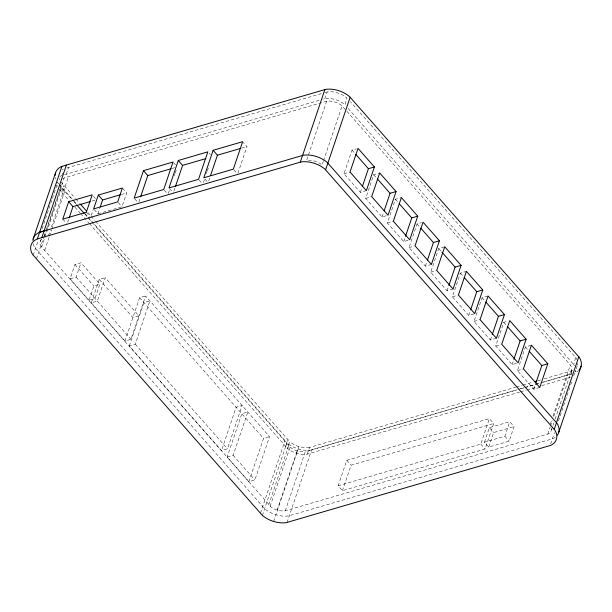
<?xml version="1.0" encoding="UTF-8"?>
<svg xmlns="http://www.w3.org/2000/svg" width="612" height="612" viewBox="0 0 612 612"><rect width="100%" height="100%" fill="white"/><g stroke="black" fill="none" stroke-linecap="round" stroke-linejoin="round"><path stroke-width="0.46" stroke-dasharray="3.06 2.29" d="M33.193 255.235L38.204 240.417M42.174 228.689L57.758 182.667L57.291 182.047M61.927 175.483L62.776 172.966M40.453 241.281L41.065 239.491M36.414 258.899L43.873 236.859M44.179 235.957L46.321 229.645M46.627 228.743L60.978 186.331M44.186 237.058L46.007 231.68M46.313 230.785L64.214 177.885L326.663 101.179A13.923 8.836 18.7 0 1 342.093 105.876L570.346 364.974A13.923 8.836 18.7 0 1 567.814 374.919L553.554 417.063M551.695 428.499A13.923 8.836 18.7 0 1 547.786 434.092L285.268 510.821A13.923 8.836 18.7 0 1 271.43 507.348L41.654 247.003L44.691 238.037M44.99 237.142L61.682 187.83A13.923 8.836 18.7 0 1 60.45 184.908M66.287 174.206L68.552 167.504M61.713 192.153L63.977 185.451M48.409 235.827L50.23 230.449M51.446 226.861L68.437 176.654M44.684 250.446L49.235 236.997M49.541 236.102L51.668 229.829M51.966 228.926L64.711 191.273M67.672 222.294L68.85 218.813M91.203 215.416L93.261 209.319M227.151 457.057L233.157 455.305L247.822 411.983L241.817 413.735L227.151 457.057L248.877 481.713L254.883 479.961L269.54 436.647L145.618 295.971L130.96 339.293L124.955 341.045L70.135 278.812L74.97 264.522L80.975 262.77L99.878 284.228L95.036 298.518L89.038 300.27L93.873 285.98L99.878 284.228M70.135 278.812L76.14 277.06L80.975 262.77M94.225 209.618L97.92 213.81L99.97 207.759M97.92 213.81L122.002 206.772L126.692 192.925L122.385 188.037M99.251 279.409L91.31 302.856L97.316 301.104L105.249 277.657L138.893 315.846L132.896 317.597L99.251 279.409L105.249 277.657M138.794 202.128L140.293 197.699M168.323 193.499L169.822 189.07M174.321 175.782L174.925 174.007M175.223 173.12L176.424 169.578M173.907 191.066L175.109 187.524M124.955 341.045L139.62 297.723L145.618 295.971M129.262 345.941L143.927 302.619L149.932 300.867L135.267 344.181L129.262 345.941L221.468 450.6L227.465 448.841L242.13 405.526L236.125 407.278L221.468 450.6M203.436 182.437L204.638 178.895M206.435 173.579L207.04 171.804M207.338 170.924L209.136 165.607M208.723 180.892L209.924 177.35M237.953 173.15L246.95 146.566L243.255 142.374M324.643 98.693L327.305 91.915A17.748 11.261 18.7 0 1 346.966 97.897L345 104.889L344.701 104.598A17.748 11.261 18.7 0 0 325.033 98.616L322.815 99.228M326.663 101.179L306.635 160.352A13.923 8.836 18.7 0 1 322.065 165.049L323.281 161.461M323.58 160.566L342.093 105.876M366.389 190.615L360.384 192.367L344.005 173.777L352.022 150.108L356.306 148.861M248.877 481.713L263.543 438.399L269.54 436.647M360.384 192.367L361.868 187.983M386.348 215.722L382.056 216.969L365.685 198.387L373.695 174.718L379.7 172.959M260.452 513.216L285.016 440.648M262.357 515.381L286.921 442.805L88.113 217.13M285.75 446.469L288.015 439.768M519.741 392.047L306.926 454.211A17.748 11.261 18.7 0 1 289.285 449.782L287.388 448.328L289.66 441.627L95.533 221.269M268.722 504.762L288.749 445.59M270.099 506.323L290.126 447.15L93.743 224.229M277.152 510.064L297.18 450.891M296.575 453.247L298.847 446.546M273.679 521.478L298.243 448.902M382.056 216.969L383.54 212.586M285.268 510.821L305.296 451.648L517.507 389.622M307.316 454.135L309.588 447.433L515.602 387.22M408.02 240.325L403.736 241.579L387.358 222.99L395.367 199.321L401.373 197.569M287.043 522.487L311.607 449.919L516.918 389.913M403.736 241.579L405.221 237.196M431.414 264.43L425.409 266.182L409.03 247.592L417.047 223.923L421.331 222.669M338.153 485.775L346.767 460.323L489.386 418.639L493.693 423.527L485.079 448.986L342.46 490.671L338.153 485.775L480.772 444.098L489.386 418.639M342.46 490.671L351.081 465.212L493.693 423.527M425.409 266.182L426.893 261.798M453.087 289.032L447.081 290.784L430.71 272.202L438.72 248.533L444.725 246.774M447.081 290.784L448.565 286.401M473.902 313.887L468.761 315.394L452.383 296.805L460.392 273.136L466.398 271.376M468.761 315.394L470.536 310.131M496.439 338.245L490.434 339.997L474.055 321.407L482.072 297.738L488.07 295.986M490.434 339.997L491.918 335.613M516.398 363.344L512.106 364.599L495.735 346.01L503.745 322.34L508.029 321.093M484.444 442.193L489.355 427.681L509.758 421.714L514.072 426.61L509.161 441.122L488.751 447.089L484.444 442.193L504.846 436.226L509.758 421.714M512.106 364.599L513.59 360.216M488.751 447.089L493.662 432.569L514.072 426.61M539.784 387.45L533.786 389.201L517.408 370.62L525.417 346.95L531.423 345.191M533.786 389.201L535.561 383.946M550.318 424.147L551.833 419.664M553.049 416.084L570.346 364.974M547.786 434.092L550.211 426.924M550.517 426.029L552.338 420.643M574.37 365.754A17.748 11.261 18.7 0 0 573.673 364.515L575.708 357.507L350.424 101.768M551.511 429.869L552.728 426.289M553.034 425.386L553.944 422.701M555.153 419.113L571.547 370.696M541.719 385.621L570.101 377.329L572.082 371.469M550.662 443.929L554.503 432.592M558.473 420.857L570.384 385.667M570.69 384.764L571.906 381.154M573.742 375.745L574.66 373.037L575.341 372.769A21.573 13.693 18.7 0 0 578.6 370.512M577.185 365.953L575.203 371.813A17.748 11.261 18.7 0 0 575.425 370.069M572.71 370.497L542.156 379.463M66.807 168.017L324.161 92.794M325.079 92.527L326.915 91.991M64.543 174.718L321.897 99.496M171.949 168.491L174.634 167.703M241.579 148.142L246.95 146.566M91.984 201.065L95.602 200.002M121.337 194.494L126.692 192.925M344.005 173.777L350.01 172.026M365.685 198.387L371.683 196.628M387.358 222.99L393.363 221.238M409.03 247.592L414.179 246.093M430.71 272.202L436.708 270.443M452.383 296.805L457.531 295.298M474.055 321.407L480.06 319.655M495.735 346.01L500.876 344.51M517.408 370.62L523.413 368.86M516.52 386.952L522.013 385.346M522.923 385.078L532.998 382.133M537.573 380.802L541.237 379.731M518.418 389.354L523.91 387.756M524.821 387.488L540.373 382.944M541.291 382.676L567.814 374.919M520.582 388.842L524.247 387.771M525.165 387.503L535.248 384.558M536.166 384.29L538.912 383.479M543.494 382.14L571.906 373.84M520.659 391.779L526.152 390.173M527.07 389.905L537.137 386.96M309.588 447.433L309.198 447.517A17.748 11.261 18.7 0 1 291.549 443.08L289.66 441.627M311.607 449.919L310.827 450.08A21.573 13.693 18.7 0 1 286.921 442.805M290.126 447.15L291.457 448.175A13.923 8.836 18.7 0 0 305.296 451.648M262.127 505.94L262.716 506.522M348.151 108.469L573.444 364.209M352.022 150.108L355.167 153.689M373.695 174.718L376.212 177.572M395.367 199.321L398.519 202.893M417.047 223.923L420.192 227.496M438.72 248.533L441.237 251.387M460.392 273.136L463.544 276.708M482.072 297.738L485.217 301.311M503.745 322.34L506.262 325.202M525.417 346.95L528.569 350.523M504.846 436.226L509.161 441.122M489.355 427.681L493.662 432.569M480.772 444.098L485.079 448.986M233.96 169.845L237.035 173.334M209.059 153.252L210.291 154.652M205.043 179.171L207.506 181.971M199.145 180.02L202.22 183.508M173.624 162.731L175.476 164.827M169.616 188.649L173.303 192.841M164.33 190.194L167.413 193.69M134.801 198.823L137.264 201.623M346.767 460.323L351.081 465.212M118.315 202.58L122.002 206.772M93.429 196.245L95.893 199.045M60.856 181.902L75.337 198.349M75.972 199.061L79.759 203.36M87.96 212.678L90.484 215.539M91.119 216.258L94.906 220.557M86.3 212.265L89.995 216.457M57.758 182.667L58.829 183.891M59.364 184.495L76.76 204.24M84.961 213.55L87.485 216.418M61.682 187.83L73.547 201.302M74.182 202.021L76.072 204.171M84.907 214.2L93.116 223.51M58.584 188.595L69.286 200.744M74.962 207.193L80.011 212.922M80.646 213.642L88.847 222.952M89.482 223.671L287.388 448.328M139.62 297.723L263.543 438.399M62.768 219.142L66.463 223.334M74.97 264.522L93.873 285.98M76.14 277.06L130.96 339.293M135.267 344.181L227.465 448.841M233.157 455.305L254.883 479.961M575.708 357.507L575.946 357.821A17.748 11.261 18.7 0 1 576.925 359.68M62.868 178.704A13.923 8.836 18.7 0 1 64.214 177.885M577.697 363.367A17.748 11.261 18.7 0 1 577.468 365.112M59.639 179.737A17.748 11.261 18.7 0 1 59.203 178.49M62.133 169.952A17.748 11.261 18.7 0 1 63.243 169.233M41.654 247.003A13.923 8.836 18.7 0 1 41.754 238.864M555.138 437.381A21.573 13.693 18.7 0 1 553.049 438.636L288.527 515.954A21.573 13.693 18.7 0 1 264.621 508.679L34.999 247.921A21.573 13.693 18.7 0 1 33.094 243.4M55.807 179.033A21.573 13.693 18.7 0 1 55.386 177.526M57.375 186.43A17.748 11.261 18.7 0 1 56.939 185.184M59.869 176.654A17.748 11.261 18.7 0 1 61.583 175.613"/><path stroke-width="0.92" d="M33.14 239.055L55.44 173.188M37.34 238.948L301.112 161.92A21.573 13.693 18.7 0 1 325.01 169.195L554.709 429.93A21.573 13.693 18.7 0 1 550.785 445.337L286.263 522.648A21.573 13.693 18.7 0 1 262.357 515.381L32.727 254.623A21.573 13.693 18.7 0 1 36.659 239.215L37.34 238.948L61.904 166.372L325.676 89.352A21.573 13.693 18.7 0 1 349.574 96.62L579.273 357.362A21.573 13.693 18.7 0 1 579.12 369.969M41.83 237.632L66.394 165.064M68.666 201.723L62.768 219.142L86.3 212.265L92.198 194.845L68.666 201.723L72.973 206.619L69.141 217.941M98.295 195.075L93.613 208.922L117.695 201.883L122.385 188.037L98.295 195.075L102.602 199.971L100.261 206.887M143.483 170.664L134.181 198.127L163.718 189.498L173.012 162.027L143.483 170.664L147.79 175.552L140.592 196.819M178.291 160.482L168.996 187.953L198.533 179.316L207.828 151.852L178.291 160.482L182.606 165.378L175.407 186.637M213.106 150.307L203.811 177.778L233.34 169.142L242.643 141.678L213.106 150.307L217.421 155.203L210.52 175.583M300.331 162.081L324.895 89.513M325.607 169.769L350.171 97.201M362.457 186.232L368.393 168.698L374.399 166.946L358.02 148.356L350.01 172.026L366.389 190.615L374.399 166.946M384.137 210.834L390.066 193.3L396.071 191.548L379.7 172.959L371.683 196.628L388.062 215.217L396.071 191.548M405.511 236.316L411.746 217.91L417.744 216.151L401.373 197.569L393.363 221.238L409.734 239.82L417.744 216.151M427.482 260.046L433.418 242.513L439.424 240.761L423.045 222.171L415.035 245.84L431.414 264.43L439.424 240.761M448.864 285.529L455.099 267.115L461.096 265.363L444.725 246.774L436.708 270.443L453.087 289.032L461.096 265.363M470.835 309.251L476.771 291.725L482.769 289.966L466.398 271.376L458.388 295.045L474.759 313.635L482.769 289.966M492.216 334.733L498.443 316.327L504.449 314.576L488.07 295.986L480.06 319.655L496.439 338.245L504.449 314.576M513.889 359.343L520.124 340.93L526.121 339.178L509.75 320.589L501.733 344.258L518.112 362.847L526.121 339.178M535.86 383.066L541.796 365.532L547.794 363.78L531.423 345.191L523.413 368.86L539.784 387.45L547.794 363.78M554.243 429.31L578.807 356.742M558.825 432.095L581.125 366.221M61.904 166.372L61.215 166.64A21.573 13.693 18.7 0 0 55.164 175.307M147.79 175.552L171.054 168.751M182.606 165.378L205.869 158.577M217.421 155.203L240.684 148.402M72.973 206.619L90.171 201.593M102.602 199.971L120.449 194.754M39.612 232.246L303.376 155.219A21.573 13.693 18.7 0 1 327.282 162.494L556.974 423.229A21.573 13.693 18.7 0 1 557.287 435.277M534.827 381.597L536.663 381.069M44.102 230.931L38.923 232.514A21.573 13.693 18.7 0 0 32.903 240.455M355.802 154.4L368.393 168.698M377.474 179.002L390.066 193.3M399.146 203.612L411.746 217.91M420.827 228.215L433.418 242.513M441.872 252.106L455.099 267.115M464.171 277.427L476.771 291.725M485.852 302.03L498.443 316.327M507.524 326.632L520.124 340.93M529.196 351.234L541.796 365.532M80.386 204.079L86.697 211.239M76.707 204.882L84.28 213.481"/></g></svg>
